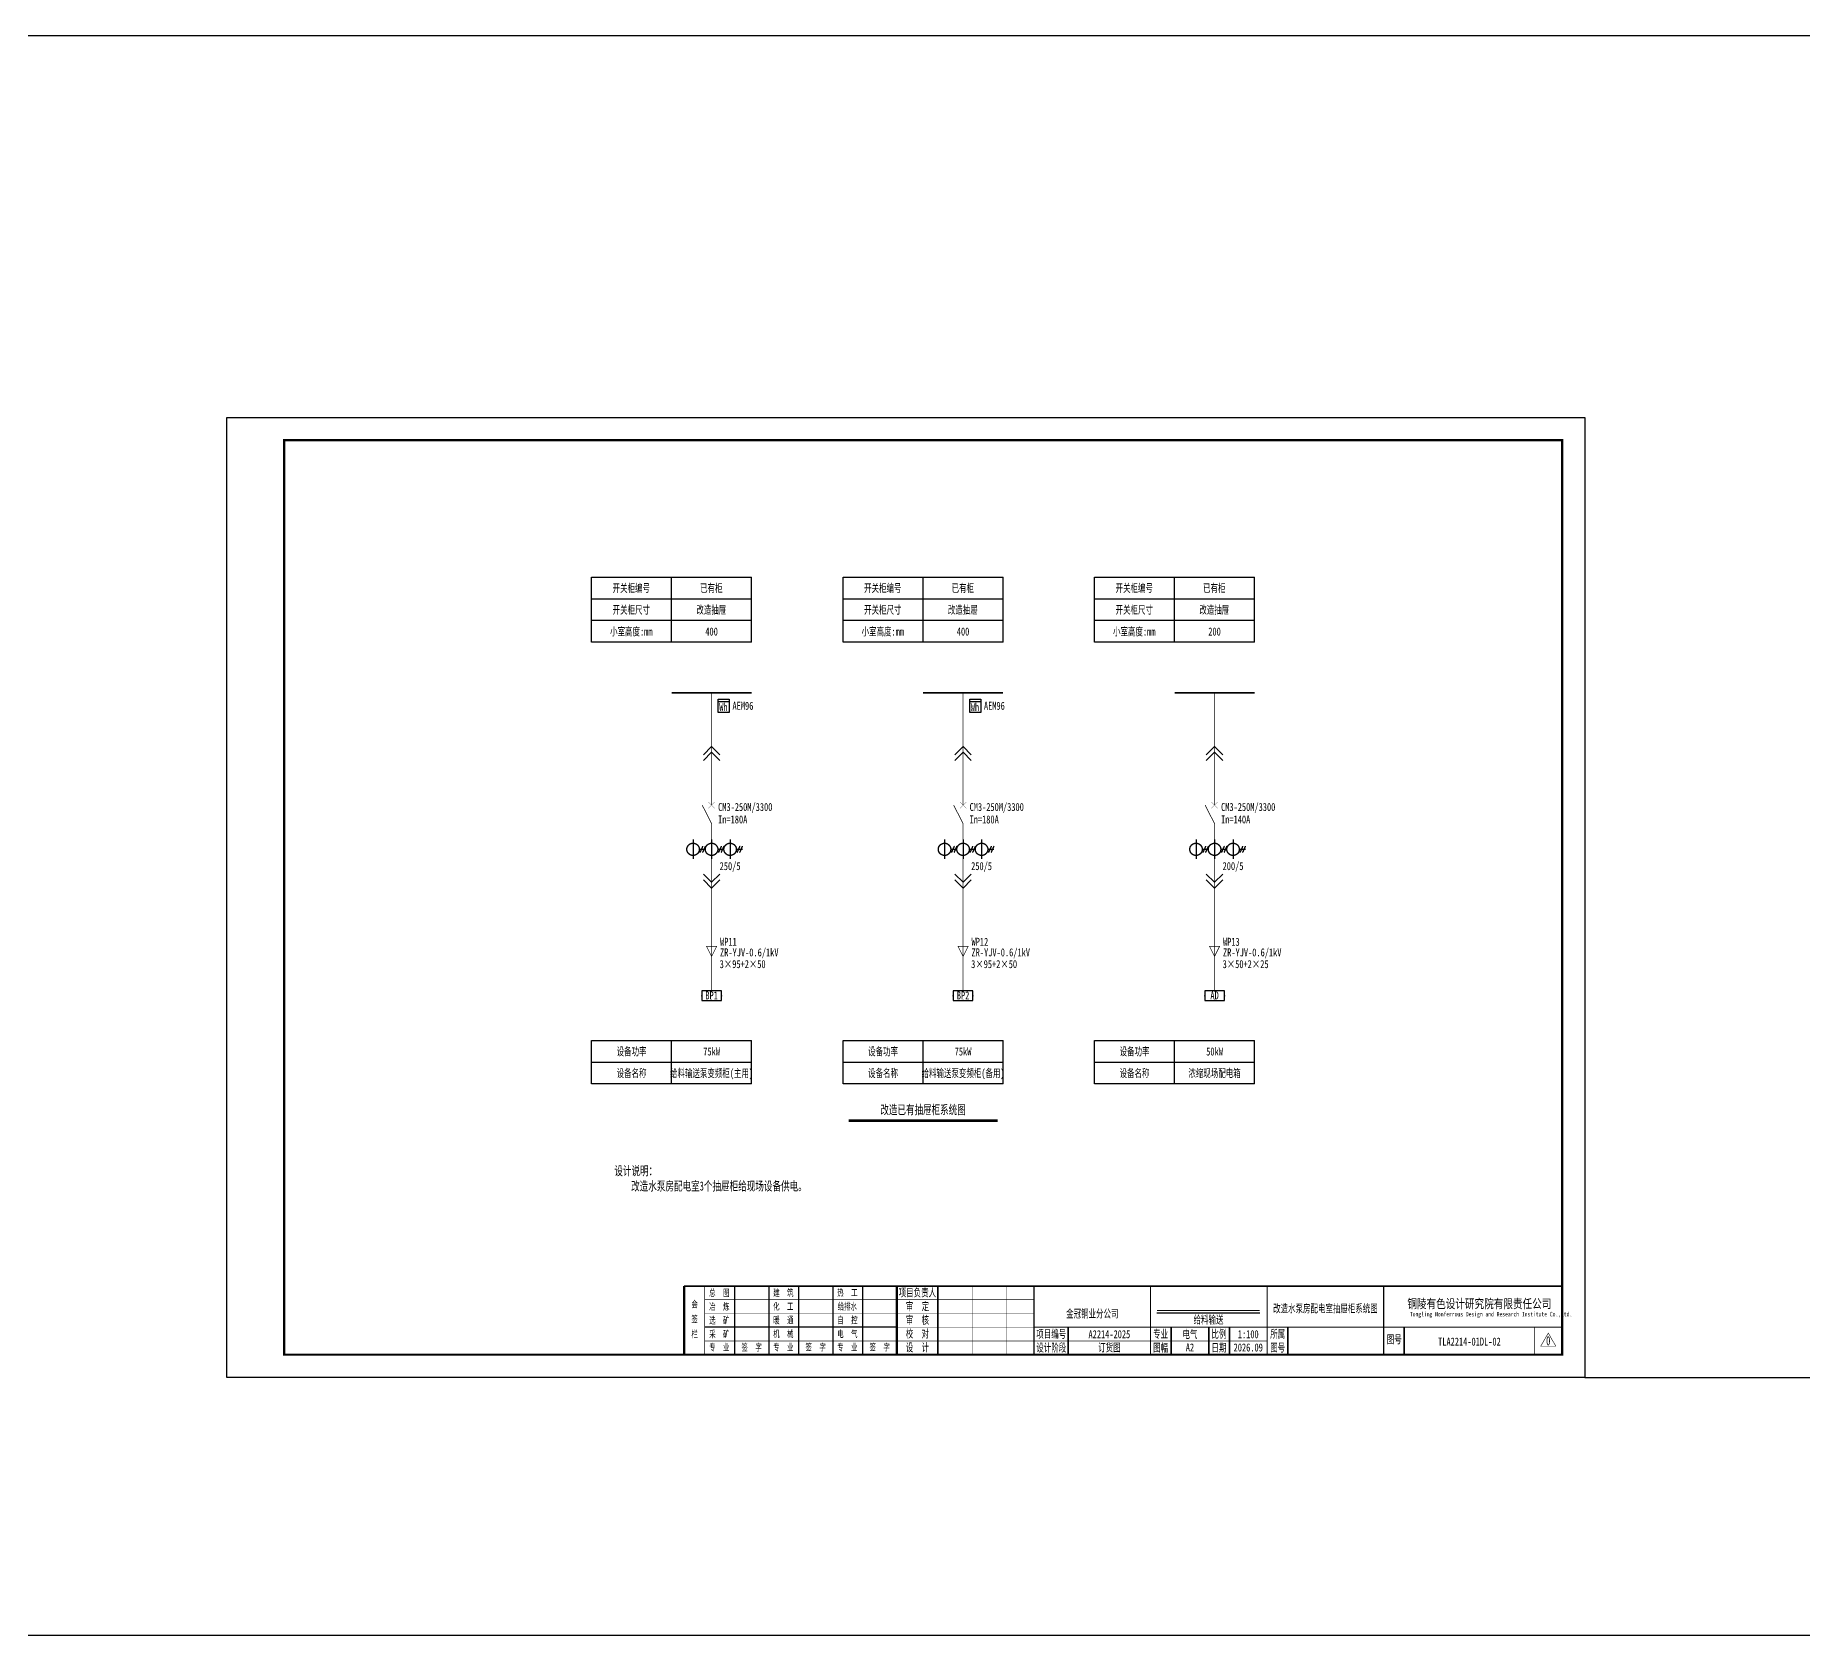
# Model space of a CAD drawing. Header units: millimetres. Extents: x 257344 to 1270023, y 272924 to 540726.
# Drawn here: x 342029 to 419334, y 446375 to 516375 of the extents above; entities that cross this region are included whole.
import ezdxf
from ezdxf.enums import TextEntityAlignment as Align

# ---------------------------------------------------------------- set-up
doc = ezdxf.new("R2010")
doc.units = ezdxf.units.MM
doc.linetypes.add('常规', pattern=[20, 10, 0, 10])
for name, color, linetype in [('BXT', 7, 'Continuous'), ('MX', 3, 'Continuous'), ('TEXT', 4, 'Continuous'), ('动力平面导线层', 3, '常规'), ('图框', 7, 'Continuous'), ('文字', 7, 'Continuous'), ('照明平面设备层', 1, 'Continuous'), ('电辅助1', 7, 'Continuous')]:
    doc.layers.add(name, color=color, linetype=linetype)
for name, color, linetype, lineweight in [('CAXA0', 7, 'Continuous', 70), ('CAXA0层', 7, 'Continuous', 25), ('SW', 8, 'Continuous', 20)]:
    doc.layers.add(name, color=color, linetype=linetype, lineweight=lineweight)
doc.styles.add('HZ', font='', dxfattribs={"width": 0.75})
doc.styles.add('标准', font='', dxfattribs={"width": 0.667})
doc.styles.get('HZ').set_extended_font_data('SimSun')
doc.styles.get('标准').set_extended_font_data('NSimSun')

# ---------------------------------------------------------------- blocks, each defined once
blk = doc.blocks.new('3')
at = {"layer": 'TEXT', "color": 7, "lineweight": 25, "style": 'HZ', "width": 0.75}
for s, height, p in [('铜陵有色设计研究院有限责任公司', 400, (221501, 249018)), ('Tongling Nonferrous Design and Research Institute Co.,Ltd.', 200, (221613, 248659))]:
    blk.add_text(s, height=height, dxfattribs=at).set_placement(p)
blk = doc.blocks.new('铜陵有色图签02')
at = {"layer": '图框', "linetype": 'Continuous', "lineweight": 50}
for p, q in [((-38401, 3003), (-38401, 1)), ((-29100, 3001), (-29100, 0))]:
    blk.add_line(p, q, dxfattribs=at)
at = {"layer": '图框', "color": 7, "linetype": 'Continuous', "lineweight": 25}
for p, q in [((-36201, 3010), (-36201, 9)), ((-34701, 3010), (-34701, 9)), ((-33401, 3017), (-33401, 16)), ((-31901, 3017), (-31901, 16)), ((-30601, 3017), (-30601, 16)), ((-29100, 1201), (-37501, 1201))]:
    blk.add_line(p, q, dxfattribs=at)
at = {"layer": '图框', "color": 7, "linetype": 'Continuous', "lineweight": 35}
for p, q in [((-27300, 3001), (-27300, 1)), ((-21600, 1197), (-21600, -3)), ((-17100, 1200), (-17100, 0)), ((-15450, 0), (-15450, 1200)), ((-14550, 1200), (-14550, 0)), ((-12000, 1201), (-12000, 1)), ((-6900, 1202), (-6900, 2))]:
    blk.add_line(p, q, dxfattribs=at)
at = {"layer": '图框', "lineweight": 25}
blk.add_line((-17723, 1830), (-13223, 1830), dxfattribs=at)
at = {"layer": '图框', "lineweight": 70, "const_width": 70}
blk.add_lwpolyline([(-17980, 3001), (0, 3001), (-38401, 3001)], dxfattribs=at)
at = {"layer": '图框', "color": 7, "linetype": 'Continuous', "lineweight": 25, "const_width": 25}
for points in [[(-37501, 3000), (-37501, 0)], [(-23100, 2401), (-37501, 2401)], [(-25800, 3001), (-25800, 1)], [(-24300, 3001), (-24300, 1)], [(-23100, 1801), (-37501, 1801)], [(-23100, 1201), (-29100, 1201)], [(-602, 943), (-932, 371), (-272, 371), (-602, 943)], [(-12900, 600), (-18000, 600), (-37501, 600)]]:
    blk.add_lwpolyline(points, dxfattribs=at)
at = {"layer": '图框', "linetype": 'Continuous', "lineweight": 50, "const_width": 50}
for points in [[(-23100, 3001), (-23100, 1)], [(-18000, 3000), (-18000, 0)]]:
    blk.add_lwpolyline(points, dxfattribs=at)
at = {"layer": '图框', "lineweight": 50, "const_width": 50}
for points in [[(-12900, 3001), (-12900, 1)], [(-7800, 3001), (-7800, 1)], [(0, 3000), (0, 0)], [(-23100, 1200), (0, 1200)]]:
    blk.add_lwpolyline(points, dxfattribs=at)
at = {"layer": '图框', "lineweight": 25, "const_width": 35}
blk.add_lwpolyline([(-17723, 1930), (-13223, 1930)], dxfattribs=at)
at = {"layer": '图框', "color": 7, "linetype": 'Continuous', "lineweight": 35, "const_width": 25}
blk.add_lwpolyline([(-1200, 1201), (-1200, 0)], dxfattribs=at)
at = {"layer": '图框', "linetype": 'Continuous', "lineweight": 70, "const_width": 70}
blk.add_lwpolyline([(-38401, 1), (0, 0)], dxfattribs=at)
at = {"layer": '图框', "lineweight": 25}
blk.add_blockref('3', (-228268, -246986), dxfattribs=at)
at = {"layer": 'TEXT', "color": 7, "lineweight": 25, "style": '标准', "width": 0.667}
for s, height, p in [('会', 300, (-37942, 2054)), ('总  图', 300, (-36862, 2555)), ('建  筑', 300, (-34062, 2562)), ('热  工', 300, (-31262, 2562)), ('项目负责人', 350, (-28197, 2541)), ('审  定', 350, (-28197, 1941)), ('签', 300, (-37942, 1404)), ('冶  炼', 300, (-36862, 1955)), ('选  矿', 300, (-36862, 1355)), ('化  工', 300, (-34062, 1962)), ('暖  通', 300, (-34062, 1362)), ('给排水', 300, (-31262, 1962)), ('自  控', 300, (-31262, 1362)), ('审  核', 350, (-28197, 1341)), ('栏', 300, (-37942, 754)), ('采  矿', 300, (-36862, 754)), ('机  械', 300, (-34062, 761)), ('电  气', 300, (-31262, 761)), ('校  对', 350, (-28197, 741)), ('项目编号', 350, (-22343, 730)), ('专业', 350, (-17559, 730)), ('比例', 350, (-15009, 730)), ('所属', 350, (-12438, 730)), ('图号', 350, (-7339, 495)), ('专  业', 300, (-36862, 170)), ('签  字', 300, (-35449, 170)), ('专  业', 300, (-34062, 177)), ('签  字', 300, (-32649, 177)), ('专  业', 300, (-31262, 177)), ('签  字', 300, (-29849, 177)), ('设  计', 350, (-28197, 139)), ('设计阶段', 350, (-22343, 130)), ('图幅', 350, (-17559, 130)), ('日期', 350, (-15009, 130)), ('图号', 350, (-12438, 130))]:
    blk.add_text(s, height=height, dxfattribs=at).set_placement(p, align=Align.CENTER)
blk = doc.blocks.new('HG')
at = {"layer": 'CAXA0', "color": 3, "linetype": 'Continuous', "lineweight": 0}
for p, q in [((0, 0), (-360, -360)), ((0, 0), (360, -360)), ((0, -250), (-360, -610)), ((0, -250), (360, -610))]:
    blk.add_line(p, q, dxfattribs=at)
blk = doc.blocks.new('0208D')
at = {"color": 3, "linetype": 'Continuous', "const_width": 0.3}
blk.add_lwpolyline([(0, -7.5), (0, 0)], dxfattribs=at)
blk.add_lwpolyline([(0, -7.5), (2.5, -2.5), (-2.5, -2.5)], close=True, dxfattribs=at)
blk = doc.blocks.new('1107AA')
at = {"color": 3, "linetype": 'Continuous'}
for points, const_width in [([(0, -7.5), (-3.79, 0)], 0.3), ([(1.25, 1.25), (-1.25, -1.25)], 0.1), ([(-1.25, 1.25), (1.25, -1.25)], 0.1)]:
    blk.add_lwpolyline(points, dxfattribs=dict(at, const_width=const_width))
blk = doc.blocks.new('KK')
at = {"layer": 'MX', "color": 3, "linetype": '常规', "lineweight": 25}
for p, q in [((-498, -143), (-378, 128)), ((-384, -143), (-264, 128)), ((313, -143), (432, 128)), ((426, -143), (546, 128)), ((1123, -143), (1243, 128)), ((1236, -143), (1356, 128)), ((-540, -8), (-270, -8)), ((270, -8), (540, -8)), ((1080, -8), (1351, -8))]:
    blk.add_line(p, q, dxfattribs=at)
for centre in [(-810, -8), (0, -8), (810, -8)]:
    blk.add_circle(centre, 270, dxfattribs=at)
at = {"layer": '动力平面导线层', "lineweight": -3, "ltscale": 100}
for p, q in [((-810, 417), (-810, -417)), ((0, 417), (0, -417)), ((810, 417), (810, -417))]:
    blk.add_line(p, q, dxfattribs=at)
blk = doc.blocks.new('PLA1')
at = {"color": 0, "linetype": 'ByBlock', "lineweight": -2}
for p, q in [((-500, 500), (-500, 0)), ((500, 500), (-500, 500)), ((-500, 0), (500, 0)), ((500, 0), (500, 500))]:
    blk.add_line(p, q, dxfattribs=at)
for p in [(-500, 250), (0, 500), (0, 0), (500, 250)]:
    blk.add_point(p, dxfattribs=at)

msp = doc.modelspace()

# ---------------------------------------------------------------- linework, layer by layer
at = {"color": 3}
msp.add_line((409808.79781, 457665.48597), (419808.79781, 457665.48597), dxfattribs=at)
msp.add_lwpolyline([(257344.27341, 516374.72138), (780473.32221, 516374.72138), (780473.32221, 446374.72138), (257344.27341, 446374.72138)], close=True, dxfattribs=at)
at = {"layer": 'CAXA0层', "color": 2, "linetype": 'Continuous', "lineweight": 40}
msp.add_line((377605.65178, 468928.05829), (384111.94236, 468928.05829), dxfattribs=at)
at = {"layer": 'CAXA0层', "color": 2, "linetype": 'Continuous', "lineweight": 0}
msp.add_line((377605.65178, 468862.57536), (384111.94236, 468862.57536), dxfattribs=at)
at = {"layer": '动力平面导线层', "color": 0, "linetype": 'ByBlock'}
for p, q in [((366358.79559, 492681.30189), (373358.79707, 492681.30189)), ((366358.79559, 489831.30189), (366358.79559, 492681.30189)), ((369858.79559, 489831.30189), (369858.79559, 492681.30189)), ((373358.79707, 489831.30408), (373358.79707, 492681.30189)), ((377358.79707, 492681.30189), (384358.79855, 492681.30189)), ((377358.79707, 489831.30189), (377358.79707, 492681.30189)), ((380858.79707, 489831.30189), (380858.79707, 492681.30189)), ((384358.79855, 489831.30408), (384358.79855, 492681.30189)), ((388358.79855, 492681.30189), (395358.80003, 492681.30189)), ((388358.79855, 489831.30189), (388358.79855, 492681.30189)), ((391858.79855, 489831.30189), (391858.79855, 492681.30189)), ((395358.80003, 489831.30408), (395358.80003, 492681.30189)), ((366358.79559, 491731.30189), (373358.79707, 491731.30189)), ((377358.79707, 491731.30189), (384358.79855, 491731.30189)), ((388358.79855, 491731.30189), (395358.80003, 491731.30189)), ((373358.79707, 490781.30189), (366358.79559, 490781.30189)), ((384358.79855, 490781.30189), (377358.79707, 490781.30189)), ((395358.80003, 490781.30189), (388358.79855, 490781.30189)), ((373358.79707, 489831.30189), (366358.79559, 489831.30189)), ((384358.79855, 489831.30189), (377358.79707, 489831.30189)), ((395358.80003, 489831.30189), (388358.79855, 489831.30189)), ((366358.79559, 472412.5417), (373358.79559, 472412.5417)), ((366358.79559, 470512.5417), (366358.79559, 472412.5417)), ((369858.79559, 470512.5417), (369858.79559, 472412.5417)), ((373358.79559, 470512.5439), (373358.79559, 472412.5439)), ((373358.79559, 470512.5417), (373358.79559, 472412.5417)), ((377358.79707, 472412.5417), (384358.79707, 472412.5417)), ((377358.79707, 470512.5417), (377358.79707, 472412.5417)), ((380858.79707, 470512.5417), (380858.79707, 472412.5417)), ((384358.79707, 470512.5439), (384358.79707, 472412.5439)), ((384358.79707, 470512.5417), (384358.79707, 472412.5417)), ((388358.79855, 472412.5417), (395358.79855, 472412.5417)), ((388358.79855, 470512.5417), (388358.79855, 472412.5417)), ((391858.79855, 470512.5417), (391858.79855, 472412.5417)), ((395358.79855, 470512.5439), (395358.79855, 472412.5439)), ((395358.79855, 470512.5417), (395358.79855, 472412.5417)), ((366358.79559, 471462.5417), (373358.79559, 471462.5417)), ((377358.79707, 471462.5417), (384358.79707, 471462.5417)), ((388358.79855, 471462.5417), (395358.79855, 471462.5417)), ((373358.79559, 470512.5417), (366358.79559, 470512.5417)), ((384358.79707, 470512.5417), (377358.79707, 470512.5417)), ((395358.79855, 470512.5417), (388358.79855, 470512.5417))]:
    msp.add_line(p, q, dxfattribs=at)
at = {"layer": '动力平面导线层', "color": 3, "linetype": 'ByBlock', "lineweight": 20, "ltscale": 2, "const_width": 84}
for points in [[(373358.79559, 487615.37686), (369858.79559, 487615.37382)], [(384358.79707, 487615.37686), (380858.79707, 487615.37382)], [(395358.79855, 487615.37686), (391858.79855, 487615.37382)]]:
    msp.add_lwpolyline(points, dxfattribs=at)
at = {"layer": '图框', "linetype": 'Continuous', "lineweight": 100, "const_width": 100}
msp.add_lwpolyline([(352908.79781, 458665.48597), (408808.79781, 458665.48597), (408808.79781, 498665.48597), (352908.79781, 498665.48597)], close=True, dxfattribs=at)
at = {"layer": '文字', "color": 3, "linetype": 'ByBlock', "lineweight": 25, "const_width": 30}
for points in [[(371608.79042, 482701.95428), (371608.79042, 487615.38149)], [(382608.7919, 482701.95428), (382608.7919, 487615.38149)], [(393608.7919, 482701.95318), (393608.7919, 487615.38039)], [(371608.81703, 481891.58092), (371608.81703, 474582.31775)], [(382608.8185, 481891.58092), (382608.81851, 474582.31775)], [(393608.81998, 481891.58311), (393608.81999, 474582.31995)]]:
    msp.add_lwpolyline(points, dxfattribs=at)
at = {"layer": '照明平面设备层', "color": 0, "lineweight": -3, "ltscale": 100}
msp.add_lwpolyline([(350408.79781, 499665.48597), (409808.79781, 499665.48597), (409808.79781, 457665.48597), (350408.79781, 457665.48597)], close=True, dxfattribs=at)
at = {"layer": '电辅助1', "color": 2, "linetype": 'ByBlock', "lineweight": 25}
for p, q in [((371897.87878, 486749.84729), (371897.87878, 487331.28635)), ((371897.87878, 487331.28635), (372382.41134, 487331.28635)), ((371897.87878, 487234.37984), (372382.41134, 487234.37984)), ((372382.41134, 487331.28635), (372382.41134, 486749.84729)), ((382897.87509, 486749.84729), (382897.87509, 487331.28635)), ((382897.87509, 487331.28635), (383382.40764, 487331.28635)), ((382897.87509, 487234.37984), (383382.40764, 487234.37984)), ((383382.40764, 487331.28635), (383382.40764, 486749.84729)), ((372382.41134, 486749.84729), (371897.87878, 486749.84729)), ((383382.40764, 486749.84729), (382897.87509, 486749.84729))]:
    msp.add_line(p, q, dxfattribs=at)

# ---------------------------------------------------------------- block references
for p in [(371608.69255, 485266.6238), (382608.69403, 485266.6238), (393608.69551, 485266.62599)]:
    msp.add_blockref('HG', p)
at = {"rotation": 180}
for p in [(371608.6687, 479077.64091), (382608.67017, 479077.64091), (393608.67165, 479077.6431)]:
    msp.add_blockref('HG', p, dxfattribs=at)
at = {"layer": 'BXT', "linetype": 'ByBlock', "xscale": 87.66225000098348, "yscale": 87.66225000005215, "zscale": 87.66225000000001}
for p in [(371608.85217, 476743.07026), (382608.85364, 476743.07026), (393608.85512, 476743.07246)]:
    msp.add_blockref('0208D', p, dxfattribs=at)
at = {"layer": '动力平面导线层', "color": 0, "lineweight": -3}
for p in [(371608.81703, 480777.72633), (382608.8185, 480777.72633), (393608.81998, 480777.72853)]:
    msp.add_blockref('KK', p, dxfattribs=at)
at = {"layer": '图框', "lineweight": 25}
msp.add_blockref('铜陵有色图签02', (408808.79781, 458665.48597), dxfattribs=at)
at = {"layer": '文字', "color": 3, "linetype": 'ByBlock', "lineweight": 25, "xscale": 108.0493425019085, "yscale": 108.0493425000459, "zscale": 108.0493425}
for p in [(371608.81703, 482701.95099), (382608.8185, 482701.95099), (393608.81998, 482701.95318)]:
    msp.add_blockref('1107AA', p, dxfattribs=at)
at = {"layer": '照明平面设备层', "color": 4, "linetype": 'ByBlock', "lineweight": 30, "xscale": 0.8640000000596046, "yscale": 0.8640000000596046, "zscale": 0.8640000000596046}
for p in [(371608.81447, 474150.29906), (382608.81595, 474150.29906)]:
    msp.add_blockref('PLA1', p, dxfattribs=at)
at = {"layer": '照明平面设备层', "color": 1, "linetype": 'ByBlock', "lineweight": 30, "xscale": 0.8640000000596046, "yscale": 0.8640000000596046, "zscale": 0.8640000000596046}
msp.add_blockref('PLA1', (393608.81742, 474150.30125), dxfattribs=at)

# ---------------------------------------------------------------- texts
at = {"layer": 'SW', "color": 2, "linetype": 'Continuous', "lineweight": 25, "style": '标准', "width": 0.667}
for p in [(372522.40982, 486873.6976), (383522.40613, 486873.6976)]:
    msp.add_text('AEM96', height=350, dxfattribs=at).set_placement(p)
at = {"layer": 'SW', "color": 7, "linetype": 'ByBlock', "lineweight": 25, "style": '标准', "width": 0.667}
for s, p in [('CM3-250M/3300', (371893.64253, 482446.96073)), ('CM3-250M/3300', (382893.64401, 482446.96073)), ('CM3-250M/3300', (393893.64549, 482446.96293)), ('In=180A', (371893.64253, 481902.69413)), ('In=180A', (382893.64401, 481902.69413)), ('In=140A', (393893.64549, 481902.69632))]:
    msp.add_text(s, height=350, dxfattribs=at).set_placement(p)
at = {"layer": 'SW', "color": 7, "linetype": 'Continuous', "lineweight": 25, "style": '标准', "width": 0.667}
for s, p in [('250/5', (372417.64853, 479861.87145)), ('250/5', (383417.65001, 479861.87145)), ('200/5', (394417.65148, 479861.87365))]:
    msp.add_text(s, height=350, dxfattribs=at).set_placement(p, align=Align.CENTER)
at = {"layer": 'SW', "color": 7, "linetype": 'ByBlock', "lineweight": 25, "style": '标准', "width": 0.667}
for s, p in [('BP1', (371608.81447, 474205.49891)), ('BP2', (382608.81595, 474205.49891)), ('AD', (393608.81742, 474205.50111))]:
    msp.add_text(s, height=350, dxfattribs=at).set_placement(p, align=Align.CENTER)
at = {"layer": 'SW', "color": 2, "linetype": 'Continuous', "lineweight": 25, "style": '标准', "width": 0.667}
msp.add_text('改造已有抽屉柜系统图', height=400, dxfattribs=at).set_placement((380858.79707, 469183.07232), align=Align.CENTER)
at = {"layer": 'SW', "color": 4, "linetype": 'Continuous', "lineweight": 25, "style": '标准', "width": 0.667}
for s, height, p in [('改造水泵房配电室抽屉柜系统图', 350, (398459.70922, 460512.39892)), ('金冠铜业分公司', 350, (388262.65097, 460285.90163)), ('给料输送', 350, (393345.64971, 460019.79762)), ('A2214-2025', 350, (389008.22153, 459385.16599)), ('电气', 350, (392532.97432, 459385.16599)), ('1:100', 350, (395082.97432, 459385.16599)), ('TLA2214-01DL-02', 350, (404758.11222, 459061.95653)), ('0', 400, (408206.57029, 459073.44634)), ('A2', 350, (392532.97432, 458805.46394)), ('2026.09', 350, (395082.97432, 458805.46394))]:
    msp.add_text(s, height=height, dxfattribs=at).set_placement(p, align=Align.CENTER)
at = {"layer": 'SW', "color": 1, "linetype": 'Continuous', "lineweight": 25, "style": '标准', "width": 0.667}
msp.add_text('订货图', height=350, dxfattribs=at).set_placement((389008.22153, 458805.46394), align=Align.CENTER)
at = {"layer": 'SW', "color": 7, "linetype": 'Continuous', "lineweight": 25, "insert": (367357.63519, 466910.39472), "char_height": 400, "width": 26966.3418766, "attachment_point": 1, "style": '标准'}
msp.add_mtext('设计说明：\\P{\\fSimSun|b0|i0|c134|p2;\\W0.67;    改造水泵房配电室3个抽屉柜给现场设备供电。}', dxfattribs=at)
at = {"layer": '动力平面导线层', "color": 0, "linetype": 'ByBlock', "style": '标准', "width": 0.667}
for s, p in [('开关柜编号', (368097.10343, 492021.26272)), ('已有柜', (371597.10416, 492021.26272)), ('开关柜编号', (379097.1049, 492021.26272)), ('已有柜', (382597.10564, 492021.26272)), ('开关柜编号', (390097.10638, 492021.26272)), ('已有柜', (393597.10712, 492021.26272)), ('开关柜尺寸', (368097.10343, 491071.26272)), ('改造抽屉', (371597.10416, 491071.26272)), ('开关柜尺寸', (379097.1049, 491071.26272)), ('改造抽屉', (382597.10564, 491071.26272)), ('开关柜尺寸', (390097.10638, 491071.26272)), ('改造抽屉', (393597.10712, 491071.26272)), ('小室高度:mm', (368097.10343, 490121.26272)), ('400', (371608.79707, 490121.26492)), ('小室高度:mm', (379097.1049, 490121.26272)), ('400', (382608.79855, 490121.26492)), ('小室高度:mm', (390097.10638, 490121.26272)), ('200', (393608.80003, 490121.26492)), ('设备功率', (368108.79559, 471752.50254)), ('75kW', (371608.79485, 471752.50254)), ('设备功率', (379108.79707, 471752.50254)), ('75kW', (382608.79633, 471752.50254)), ('设备功率', (390108.79855, 471752.50254)), ('50kW', (393608.79781, 471752.50254)), ('设备名称', (368108.79559, 470802.50254)), ('给料输送泵变频柜(主用)', (371608.79485, 470802.50254)), ('设备名称', (379108.79707, 470802.50254)), ('给料输送泵变频柜(备用)', (382608.79633, 470802.50254)), ('设备名称', (390108.79855, 470802.50254)), ('浓缩现场配电箱', (393608.79781, 470802.50254))]:
    msp.add_text(s, height=350, dxfattribs=at).set_placement(p, align=Align.CENTER)
at = {"layer": '电辅助1', "color": 2, "linetype": 'ByBlock', "lineweight": 25, "style": '标准', "width": 0.667}
for p in [(371943.96389, 486815.33579), (382943.96019, 486815.33579)]:
    msp.add_text('Wh', height=350, dxfattribs=at).set_placement(p)
at = {"layer": '电辅助1', "color": 0, "linetype": 'ByBlock', "lineweight": 25, "style": '标准', "width": 0.667}
for s, p in [('WP11', (371979.26621, 476550.42998)), ('ZR-YJV-0.6/1kV', (371979.14424, 476088.58835)), ('WP12', (382979.26769, 476550.42998)), ('ZR-YJV-0.6/1kV', (382979.14572, 476088.58835)), ('WP13', (393979.26917, 476550.43217)), ('ZR-YJV-0.6/1kV', (393979.14719, 476088.59054)), ('3×95+2×50', (371962.92158, 475574.8259)), ('3×95+2×50', (382962.92306, 475574.8259)), ('3×50+2×25', (393962.92454, 475574.82809))]:
    msp.add_text(s, height=350, dxfattribs=at).set_placement(p)

doc.saveas('drawing.dxf')
